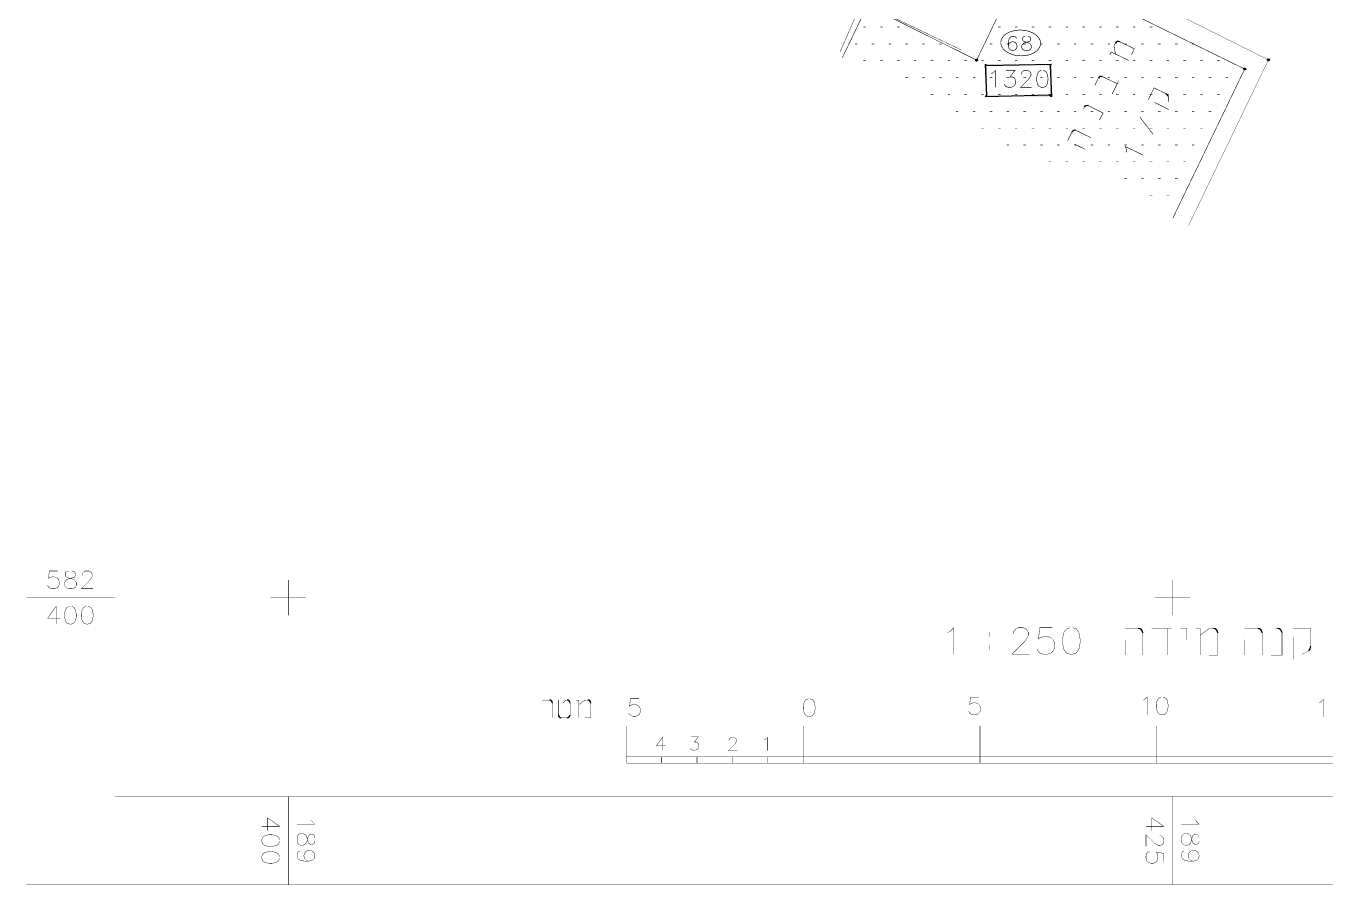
# Model space of a CAD drawing. Extents: x 489 to 720, y 1028 to 1176.
# Drawn here: x 585.13 to 621.92, y 1102.95 to 1127.26 of the extents above; entities that cross this region are included whole.
import ezdxf

# ---------------------------------------------------------------- set-up
doc = ezdxf.new("R2010")
doc.units = 0
doc.header["$MEASUREMENT"] = 0
for name, color, linetype in [('1202', 7, 'Continuous'), ('1501-BAIT', 7, 'Continuous'), ('1501-GAG-TAL', 7, 'Continuous'), ('2200-BAIT', 7, 'Continuous'), ('2205-GAG-TAL', 7, 'Continuous'), ('M1280', 7, 'Continuous'), ('M1602', 7, 'Continuous'), ('MCELLNO', 7, 'Continuous')]:
    doc.layers.add(name, color=color, linetype=linetype)

msp = doc.modelspace()

# ---------------------------------------------------------------- hatches: boundary and pattern name
at = {"layer": '1501-BAIT', "linetype": 'Continuous', "ltscale": 0.045455}
for points in [[(612.009, 1126.28), (612.016, 1126.309), (612.007, 1126.29)], [(612.016, 1126.309), (612.007, 1126.29), (612.01, 1126.301)], [(612.013, 1126.272), (612.025, 1126.314), (612.009, 1126.28)], [(612.025, 1126.314), (612.009, 1126.28), (612.016, 1126.309)], [(612.021, 1126.265), (612.035, 1126.315), (612.013, 1126.272)], [(612.035, 1126.315), (612.013, 1126.272), (612.025, 1126.314)], [(612.045, 1126.312), (612.021, 1126.265), (612.035, 1126.315)], [(612.032, 1126.263), (612.045, 1126.312), (612.021, 1126.265)], [(612.053, 1126.306), (612.032, 1126.263), (612.045, 1126.312)], [(612.042, 1126.264), (612.053, 1126.306), (612.032, 1126.263)], [(612.058, 1126.297), (612.042, 1126.264), (612.053, 1126.306)], [(612.051, 1126.269), (612.058, 1126.297), (612.042, 1126.264)], [(612.06, 1126.287), (612.051, 1126.269), (612.058, 1126.297)], [(612.057, 1126.277), (612.06, 1126.287), (612.051, 1126.269)], [(619.597, 1126.03), (619.604, 1126.059), (619.595, 1126.04)], [(619.604, 1126.059), (619.595, 1126.04), (619.599, 1126.051)], [(619.602, 1126.021), (619.613, 1126.063), (619.597, 1126.03)], [(619.613, 1126.063), (619.597, 1126.03), (619.604, 1126.059)], [(619.61, 1126.015), (619.624, 1126.065), (619.602, 1126.021)], [(619.624, 1126.065), (619.602, 1126.021), (619.613, 1126.063)], [(619.634, 1126.062), (619.61, 1126.015), (619.624, 1126.065)], [(619.62, 1126.012), (619.634, 1126.062), (619.61, 1126.015)], [(619.642, 1126.056), (619.62, 1126.012), (619.634, 1126.062)], [(619.63, 1126.014), (619.642, 1126.056), (619.62, 1126.012)], [(619.646, 1126.047), (619.63, 1126.014), (619.642, 1126.056)], [(619.64, 1126.019), (619.646, 1126.047), (619.63, 1126.014)], [(619.649, 1126.037), (619.64, 1126.019), (619.646, 1126.047)], [(619.645, 1126.027), (619.649, 1126.037), (619.64, 1126.019)]]:
    msp.add_hatch(color=7, dxfattribs=at).paths.add_polyline_path(points, flags=0)
at = {"layer": '1501-GAG-TAL', "linetype": 'Continuous', "ltscale": 0.045455}
for points in [[(620.268, 1126.29), (620.276, 1126.319), (620.267, 1126.301)], [(620.276, 1126.319), (620.267, 1126.301), (620.269, 1126.311)], [(620.272, 1126.281), (620.284, 1126.324), (620.268, 1126.29)], [(620.284, 1126.324), (620.268, 1126.29), (620.276, 1126.319)], [(620.28, 1126.276), (620.294, 1126.326), (620.272, 1126.281)], [(620.294, 1126.326), (620.272, 1126.281), (620.284, 1126.324)], [(620.304, 1126.322), (620.28, 1126.276), (620.294, 1126.326)], [(620.291, 1126.272), (620.304, 1126.322), (620.28, 1126.276)], [(620.312, 1126.316), (620.291, 1126.272), (620.304, 1126.322)], [(620.301, 1126.274), (620.312, 1126.316), (620.291, 1126.272)], [(620.318, 1126.307), (620.301, 1126.274), (620.312, 1126.316)], [(620.31, 1126.279), (620.318, 1126.307), (620.301, 1126.274)], [(620.319, 1126.297), (620.31, 1126.279), (620.318, 1126.307)], [(620.317, 1126.287), (620.319, 1126.297), (620.31, 1126.279)]]:
    msp.add_hatch(color=136, dxfattribs=at).paths.add_polyline_path(points, flags=0)
at = {"layer": 'MCELLNO', "linetype": 'Continuous', "ltscale": 0.045455}
for points in [[(612.286, 1125.255), (612.326, 1125.295), (612.286, 1126.18)], [(612.326, 1125.295), (612.286, 1126.18), (612.326, 1126.14)], [(612.286, 1126.18), (612.326, 1126.14), (614.154, 1126.18)], [(612.326, 1126.14), (614.154, 1126.18), (614.115, 1126.14)], [(614.154, 1126.18), (614.115, 1126.14), (614.154, 1125.255)], [(614.115, 1126.14), (614.154, 1125.255), (614.115, 1125.295)], [(614.154, 1125.255), (614.115, 1125.295), (612.286, 1125.255)], [(614.115, 1125.295), (612.286, 1125.255), (612.326, 1125.295)]]:
    msp.add_hatch(color=136, dxfattribs=at).paths.add_polyline_path(points, flags=0)

# ---------------------------------------------------------------- linework, layer by layer
at = {"color": 250, "linetype": 'Continuous', "ltscale": 0.045455}
for points, const_width in [([(608.167, 1126.519), (608.778, 1127.923), (611.587, 1126.585)], 0.0112), ([(615.962, 1126.769), (615.922, 1126.687), (615.965, 1126.462)], 0.0158), ([(616.417, 1126.445), (616.497, 1126.61), (616.085, 1126.811)], 0.0158), ([(615.801, 1126.439), (615.841, 1126.522), (616.336, 1126.28)], 0.0158), ([(615.478, 1125.78), (615.377, 1125.574)], 0.0158), ([(616.013, 1125.62), (615.601, 1125.822)], 0.0158), ([(615.871, 1125.332), (616.053, 1125.703)], 0.0158), ([(617.386, 1125.344), (617.057, 1125.505), (616.895, 1125.176)], 0.0158), ([(617.458, 1125.111), (617.457, 1125.265)], 0.0158), ([(615.075, 1124.956), (615.054, 1124.914)], 0.0158), ([(615.509, 1124.59), (615.61, 1124.796), (615.197, 1124.998)], 0.0158), ([(617.472, 1124.893), (617.06, 1125.095)], 0.0158), ([(617.027, 1124.191), (616.653, 1124.681)], 0.0158), ([(614.732, 1124.255), (614.61, 1124.009)], 0.0158), ([(615.267, 1124.096), (614.854, 1124.297)], 0.0158), ([(615.105, 1123.766), (614.817, 1123.907)], 0.0158), ([(616.28, 1123.681), (616.28, 1123.739), (616.244, 1123.845), (616.738, 1123.603)], 0.0158)]:
    msp.add_lwpolyline(points, dxfattribs=dict(at, const_width=const_width))
at = {"color": 214, "linetype": 'Continuous', "ltscale": 0.045455, "const_width": 0.0182}
for points in [[(613.16, 1126.906), (613.141, 1126.944), (613.084, 1126.963), (613.045, 1126.963), (612.988, 1126.944), (612.95, 1126.887), (612.932, 1126.791), (612.932, 1126.696), (612.95, 1126.62), (612.988, 1126.581), (613.045, 1126.563), (613.065, 1126.563), (613.121, 1126.581), (613.16, 1126.62), (613.179, 1126.677), (613.179, 1126.696), (613.16, 1126.754), (613.121, 1126.791), (613.065, 1126.811), (613.045, 1126.811), (612.988, 1126.791), (612.95, 1126.754), (612.932, 1126.696)], [(613.408, 1126.963), (613.351, 1126.944), (613.332, 1126.906), (613.332, 1126.868), (613.351, 1126.83), (613.388, 1126.811), (613.465, 1126.791), (613.522, 1126.772), (613.56, 1126.735), (613.579, 1126.696), (613.579, 1126.639), (613.56, 1126.601), (613.542, 1126.581), (613.484, 1126.563), (613.408, 1126.563), (613.351, 1126.581), (613.332, 1126.601), (613.312, 1126.639), (613.312, 1126.696), (613.332, 1126.735), (613.37, 1126.772), (613.427, 1126.791), (613.503, 1126.811), (613.542, 1126.83), (613.56, 1126.868), (613.56, 1126.906), (613.542, 1126.944), (613.484, 1126.963)]]:
    msp.add_lwpolyline(points, dxfattribs=at)
at = {"color": 250, "linetype": 'Continuous', "ltscale": 0.045455}
for centre, radius, start, end in [((616.045, 1126.729), 0.0909, 63.913, 153.913), ((615.56, 1125.74), 0.0909, 63.913, 153.913), ((617.326, 1125.22), 0.138, 18.913, 63.913), ((617.326, 1125.22), 0.138, 18.913, 63.913), ((615.157, 1124.915), 0.0909, 63.913, 153.913), ((614.813, 1124.215), 0.0909, 63.913, 153.913)]:
    msp.add_arc(centre, radius, start, end, dxfattribs=at)
at = {"layer": '1202', "color": 7, "linetype": 'Continuous', "ltscale": 0.045455, "const_width": 0.0112}
for points in [[(585.132, 1102.952), (658.965, 1102.952), (658.965, 1175.784), (585.132, 1175.784)], [(587.634, 1105.454), (656.462, 1105.454), (656.462, 1173.281), (587.634, 1173.281)], [(586.025, 1111.832), (585.786, 1111.832), (585.762, 1111.618), (585.786, 1111.641), (585.858, 1111.665), (585.929, 1111.665), (586.001, 1111.641), (586.049, 1111.594), (586.072, 1111.522), (586.072, 1111.474), (586.049, 1111.403), (586.001, 1111.356), (585.929, 1111.332), (585.858, 1111.332), (585.786, 1111.356), (585.762, 1111.379), (585.738, 1111.427)], [(586.335, 1111.832), (586.263, 1111.809), (586.24, 1111.761), (586.24, 1111.713), (586.263, 1111.665), (586.311, 1111.641), (586.407, 1111.618), (586.478, 1111.594), (586.526, 1111.546), (586.55, 1111.498), (586.55, 1111.427), (586.526, 1111.379), (586.502, 1111.356), (586.43, 1111.332), (586.335, 1111.332), (586.263, 1111.356), (586.24, 1111.379), (586.216, 1111.427), (586.216, 1111.498), (586.24, 1111.546), (586.287, 1111.594), (586.359, 1111.618), (586.454, 1111.641), (586.502, 1111.665), (586.526, 1111.713), (586.526, 1111.761), (586.502, 1111.809), (586.43, 1111.832)], [(586.716, 1111.713), (586.716, 1111.737), (586.74, 1111.785), (586.763, 1111.809), (586.811, 1111.832), (586.907, 1111.832), (586.954, 1111.809), (586.978, 1111.785), (587.002, 1111.737), (587.002, 1111.689), (586.978, 1111.641), (586.93, 1111.57), (586.692, 1111.332), (587.026, 1111.332)], [(592.551, 1111.582), (592.551, 1110.581)], [(617.579, 1111.582), (617.579, 1110.581)], [(585.132, 1111.081), (587.634, 1111.081)], [(593.052, 1111.081), (592.051, 1111.081)], [(618.08, 1111.081), (617.079, 1111.081)], [(585.977, 1110.331), (585.977, 1110.831), (585.738, 1110.497), (586.096, 1110.497)], [(586.359, 1110.831), (586.287, 1110.807), (586.24, 1110.736), (586.216, 1110.616), (586.216, 1110.545), (586.24, 1110.426), (586.287, 1110.355), (586.359, 1110.331), (586.407, 1110.331), (586.478, 1110.355), (586.526, 1110.426), (586.55, 1110.545), (586.55, 1110.616), (586.526, 1110.736), (586.478, 1110.807), (586.407, 1110.831)], [(586.835, 1110.831), (586.763, 1110.807), (586.716, 1110.736), (586.692, 1110.616), (586.692, 1110.545), (586.716, 1110.426), (586.763, 1110.355), (586.835, 1110.331), (586.883, 1110.331), (586.954, 1110.355), (587.002, 1110.426), (587.026, 1110.545), (587.026, 1110.616), (587.002, 1110.736), (586.954, 1110.807), (586.883, 1110.831)], [(611.21, 1110.085), (611.28, 1110.12), (611.388, 1110.228), (611.388, 1109.477)], [(613.069, 1110.048), (613.069, 1110.085), (613.104, 1110.156), (613.141, 1110.191), (613.212, 1110.228), (613.354, 1110.228), (613.426, 1110.191), (613.462, 1110.156), (613.497, 1110.085), (613.497, 1110.013), (613.462, 1109.941), (613.391, 1109.835), (613.033, 1109.477), (613.534, 1109.477)], [(614.177, 1110.228), (613.819, 1110.228), (613.784, 1109.906), (613.819, 1109.941), (613.927, 1109.978), (614.034, 1109.978), (614.142, 1109.941), (614.213, 1109.87), (614.249, 1109.763), (614.249, 1109.691), (614.213, 1109.584), (614.142, 1109.513), (614.034, 1109.477), (613.927, 1109.477), (613.819, 1109.513), (613.784, 1109.548), (613.747, 1109.62)], [(614.678, 1110.228), (614.57, 1110.191), (614.499, 1110.085), (614.463, 1109.906), (614.463, 1109.798), (614.499, 1109.62), (614.57, 1109.513), (614.678, 1109.477), (614.749, 1109.477), (614.857, 1109.513), (614.928, 1109.62), (614.963, 1109.798), (614.963, 1109.906), (614.928, 1110.085), (614.857, 1110.191), (614.749, 1110.228)], [(616.61, 1110.204), (616.234, 1110.204)], [(616.985, 1110.204), (617.549, 1110.204)], [(617.424, 1110.204), (617.424, 1109.453)], [(617.799, 1110.204), (617.986, 1110.204), (617.986, 1109.89)], [(618.236, 1110.204), (618.362, 1110.204), (618.362, 1109.453)], [(618.737, 1110.204), (618.612, 1110.204), (618.362, 1110.015)], [(619.988, 1110.204), (619.613, 1110.204)], [(620.552, 1110.204), (620.49, 1110.204)], [(621.491, 1109.703), (621.491, 1110.204), (620.99, 1110.204)], [(612.408, 1110.103), (612.408, 1109.978)], [(616.234, 1109.453), (616.234, 1109.89)], [(616.735, 1109.453), (616.735, 1110.078)], [(618.612, 1109.453), (618.862, 1109.453), (618.862, 1110.078)], [(619.613, 1109.453), (619.613, 1109.89)], [(620.113, 1109.453), (620.113, 1110.078)], [(620.365, 1109.453), (620.677, 1109.453), (620.677, 1110.078)], [(620.99, 1109.328), (620.99, 1109.953)], [(612.408, 1109.727), (612.408, 1109.602)], [(621.247, 1109.477), (621.435, 1109.57)], [(599.943, 1108.179), (599.735, 1108.179)], [(600.027, 1107.678), (600.027, 1108.096)], [(600.193, 1108.179), (600.193, 1107.762)], [(600.444, 1108.179), (600.402, 1108.179), (600.318, 1108.096)], [(600.527, 1107.762), (600.527, 1108.096)], [(600.694, 1108.179), (600.777, 1108.179), (600.777, 1107.678)], [(601.028, 1108.179), (600.944, 1108.179), (600.777, 1108.054)], [(600.944, 1107.678), (601.111, 1107.678), (601.111, 1108.096)], [(602.472, 1108.22), (602.234, 1108.22), (602.21, 1108.005), (602.234, 1108.029), (602.305, 1108.053), (602.377, 1108.053), (602.449, 1108.029), (602.496, 1107.981), (602.52, 1107.91), (602.52, 1107.863), (602.496, 1107.791), (602.449, 1107.744), (602.377, 1107.72), (602.305, 1107.72), (602.234, 1107.744), (602.21, 1107.768), (602.186, 1107.815)], [(607.271, 1108.215), (607.2, 1108.191), (607.152, 1108.12), (607.128, 1108.001), (607.128, 1107.929), (607.152, 1107.811), (607.2, 1107.739), (607.271, 1107.715), (607.319, 1107.715), (607.391, 1107.739), (607.438, 1107.811), (607.462, 1107.929), (607.462, 1108.001), (607.438, 1108.12), (607.391, 1108.191), (607.319, 1108.215)], [(612.099, 1108.265), (611.86, 1108.265), (611.836, 1108.051), (611.86, 1108.074), (611.932, 1108.098), (612.003, 1108.098), (612.075, 1108.074), (612.122, 1108.027), (612.146, 1107.955), (612.146, 1107.907), (612.122, 1107.836), (612.075, 1107.788), (612.003, 1107.764), (611.932, 1107.764), (611.86, 1107.788), (611.836, 1107.812), (611.812, 1107.86)], [(616.737, 1108.17), (616.785, 1108.194), (616.857, 1108.265), (616.857, 1107.764)], [(617.261, 1108.265), (617.191, 1108.241), (617.143, 1108.17), (617.119, 1108.051), (617.119, 1107.979), (617.143, 1107.86), (617.191, 1107.788), (617.261, 1107.764), (617.309, 1107.764), (617.38, 1107.788), (617.428, 1107.86), (617.452, 1107.979), (617.452, 1108.051), (617.428, 1108.17), (617.38, 1108.241), (617.309, 1108.265)], [(621.732, 1108.107), (621.779, 1108.131), (621.85, 1108.203), (621.85, 1107.703)], [(600.277, 1107.678), (600.444, 1107.678)], [(602.117, 1106.396), (602.117, 1107.447)], [(607.122, 1106.396), (607.122, 1107.447)], [(612.128, 1106.396), (612.128, 1107.447)], [(617.134, 1106.396), (617.134, 1107.447)], [(603.149, 1106.76), (603.149, 1107.135), (602.969, 1106.885), (603.237, 1106.885)], [(603.957, 1107.136), (604.153, 1107.136), (604.046, 1106.993), (604.1, 1106.993), (604.135, 1106.974), (604.153, 1106.957), (604.171, 1106.904), (604.171, 1106.868), (604.153, 1106.814), (604.118, 1106.778), (604.063, 1106.761), (604.01, 1106.761), (603.957, 1106.778), (603.938, 1106.796), (603.921, 1106.832)], [(605.024, 1107.036), (605.024, 1107.054), (605.042, 1107.089), (605.06, 1107.107), (605.095, 1107.124), (605.167, 1107.124), (605.202, 1107.107), (605.22, 1107.089), (605.238, 1107.054), (605.238, 1107.018), (605.22, 1106.982), (605.185, 1106.928), (605.005, 1106.749), (605.257, 1106.749)], [(606.02, 1107.054), (606.057, 1107.072), (606.11, 1107.126), (606.11, 1106.751)], [(602.117, 1106.571), (632.151, 1106.571)], [(603.118, 1106.396), (603.118, 1106.571)], [(604.119, 1106.396), (604.119, 1106.571)], [(605.12, 1106.396), (605.12, 1106.571)], [(606.121, 1106.396), (606.121, 1106.571)], [(602.117, 1106.396), (632.151, 1106.396)], [(592.551, 1105.454), (592.551, 1102.952)], [(617.579, 1105.454), (617.579, 1102.952)], [(591.8, 1104.607), (592.301, 1104.607), (591.967, 1104.846), (591.967, 1104.488)], [(593.207, 1104.787), (593.23, 1104.739), (593.302, 1104.668), (592.801, 1104.668)], [(616.828, 1104.607), (617.329, 1104.607), (616.995, 1104.846), (616.995, 1104.488)], [(618.235, 1104.787), (618.259, 1104.739), (618.33, 1104.668), (617.829, 1104.668)], [(592.301, 1104.227), (592.277, 1104.298), (592.205, 1104.346), (592.086, 1104.37), (592.015, 1104.37), (591.895, 1104.346), (591.824, 1104.298), (591.8, 1104.227), (591.8, 1104.179), (591.824, 1104.107), (591.895, 1104.06), (592.015, 1104.036), (592.086, 1104.036), (592.205, 1104.06), (592.277, 1104.107), (592.301, 1104.179)], [(593.302, 1104.286), (593.278, 1104.357), (593.23, 1104.381), (593.183, 1104.381), (593.135, 1104.357), (593.111, 1104.31), (593.087, 1104.214), (593.063, 1104.143), (593.016, 1104.095), (592.968, 1104.071), (592.896, 1104.071), (592.849, 1104.095), (592.825, 1104.119), (592.801, 1104.19), (592.801, 1104.286), (592.825, 1104.357), (592.849, 1104.381), (592.896, 1104.405), (592.968, 1104.405), (593.016, 1104.381), (593.063, 1104.334), (593.087, 1104.262), (593.111, 1104.166), (593.135, 1104.119), (593.183, 1104.095), (593.23, 1104.095), (593.278, 1104.119), (593.302, 1104.19)], [(617.21, 1104.346), (617.234, 1104.346), (617.282, 1104.322), (617.305, 1104.298), (617.329, 1104.251), (617.329, 1104.155), (617.305, 1104.107), (617.282, 1104.084), (617.234, 1104.06), (617.186, 1104.06), (617.138, 1104.084), (617.067, 1104.131), (616.828, 1104.37), (616.828, 1104.036)], [(618.33, 1104.286), (618.307, 1104.357), (618.259, 1104.381), (618.211, 1104.381), (618.163, 1104.357), (618.14, 1104.31), (618.116, 1104.214), (618.092, 1104.143), (618.044, 1104.095), (617.996, 1104.071), (617.925, 1104.071), (617.877, 1104.095), (617.853, 1104.119), (617.829, 1104.19), (617.829, 1104.286), (617.853, 1104.357), (617.877, 1104.381), (617.925, 1104.405), (617.996, 1104.405), (618.044, 1104.381), (618.092, 1104.334), (618.116, 1104.262), (618.14, 1104.166), (618.163, 1104.119), (618.211, 1104.095), (618.259, 1104.095), (618.307, 1104.119), (618.33, 1104.19)], [(592.301, 1103.749), (592.277, 1103.821), (592.205, 1103.869), (592.086, 1103.893), (592.015, 1103.893), (591.895, 1103.869), (591.824, 1103.821), (591.8, 1103.749), (591.8, 1103.702), (591.824, 1103.63), (591.895, 1103.582), (592.015, 1103.559), (592.086, 1103.559), (592.205, 1103.582), (592.277, 1103.63), (592.301, 1103.702)], [(593.135, 1103.619), (593.063, 1103.643), (593.016, 1103.69), (592.992, 1103.762), (592.992, 1103.786), (593.016, 1103.857), (593.063, 1103.905), (593.135, 1103.929), (593.159, 1103.929), (593.23, 1103.905), (593.278, 1103.857), (593.302, 1103.786), (593.302, 1103.762), (593.278, 1103.69), (593.23, 1103.643), (593.135, 1103.619), (593.016, 1103.619), (592.896, 1103.643), (592.825, 1103.69), (592.801, 1103.762), (592.801, 1103.81), (592.825, 1103.881), (592.872, 1103.905)], [(617.329, 1103.606), (617.329, 1103.845), (617.115, 1103.869), (617.138, 1103.845), (617.162, 1103.773), (617.162, 1103.702), (617.138, 1103.63), (617.091, 1103.582), (617.019, 1103.559), (616.971, 1103.559), (616.9, 1103.582), (616.852, 1103.63), (616.828, 1103.702), (616.828, 1103.773), (616.852, 1103.845), (616.876, 1103.869), (616.924, 1103.893)], [(618.163, 1103.619), (618.092, 1103.643), (618.044, 1103.69), (618.02, 1103.762), (618.02, 1103.786), (618.044, 1103.857), (618.092, 1103.905), (618.163, 1103.929), (618.187, 1103.929), (618.259, 1103.905), (618.307, 1103.857), (618.33, 1103.786), (618.33, 1103.762), (618.307, 1103.69), (618.259, 1103.643), (618.163, 1103.619), (618.044, 1103.619), (617.925, 1103.643), (617.853, 1103.69), (617.829, 1103.762), (617.829, 1103.81), (617.853, 1103.881), (617.901, 1103.905)]]:
    msp.add_lwpolyline(points, dxfattribs=at)
at = {"layer": '1202', "color": 7, "linetype": 'Continuous', "ltscale": 0.045455}
for centre, radius, start, end in [((616.61, 1110.078), 0.125, 0.0055, 90), ((618.737, 1110.078), 0.125, 0.0055, 90), ((619.988, 1110.078), 0.125, 0.0055, 90), ((620.552, 1110.078), 0.125, 0.0055, 90), ((621.303, 1109.703), 0.188, 315.0055, 360.0055), ((621.303, 1109.703), 0.188, 315.0055, 360.0055), ((599.943, 1108.096), 0.083, 0.0055, 90), ((600.444, 1108.096), 0.083, 0.0055, 90), ((601.028, 1108.096), 0.083, 0.0055, 90), ((600.277, 1107.762), 0.083, 180, 270), ((600.444, 1107.762), 0.083, 270, 360)]:
    msp.add_arc(centre, radius, start, end, dxfattribs=at)
at = {"layer": '1501-BAIT', "color": 7, "linetype": 'Continuous', "ltscale": 0.045455, "const_width": 0.0158}
for points in [[(611.997, 1126.289), (612.068, 1126.289)], [(619.586, 1126.038), (619.657, 1126.038)]]:
    msp.add_lwpolyline(points, dxfattribs=at)
at = {"layer": '1501-BAIT', "color": 7, "linetype": 'Continuous', "ltscale": 0.045455}
for points in [[(612.009, 1126.28), (612.016, 1126.309), (612.007, 1126.29)], [(612.016, 1126.309), (612.007, 1126.29), (612.01, 1126.301)], [(612.013, 1126.272), (612.025, 1126.314), (612.009, 1126.28)], [(612.025, 1126.314), (612.009, 1126.28), (612.016, 1126.309)], [(612.021, 1126.265), (612.035, 1126.315), (612.013, 1126.272)], [(612.035, 1126.315), (612.013, 1126.272), (612.025, 1126.314)], [(612.045, 1126.312), (612.021, 1126.265), (612.035, 1126.315)], [(612.032, 1126.263), (612.045, 1126.312), (612.021, 1126.265)], [(612.053, 1126.306), (612.032, 1126.263), (612.045, 1126.312)], [(612.042, 1126.264), (612.053, 1126.306), (612.032, 1126.263)], [(612.058, 1126.297), (612.042, 1126.264), (612.053, 1126.306)], [(612.051, 1126.269), (612.058, 1126.297), (612.042, 1126.264)], [(612.06, 1126.287), (612.051, 1126.269), (612.058, 1126.297)], [(612.057, 1126.277), (612.06, 1126.287), (612.051, 1126.269)], [(619.597, 1126.03), (619.604, 1126.059), (619.595, 1126.04)], [(619.604, 1126.059), (619.595, 1126.04), (619.599, 1126.051)], [(619.602, 1126.021), (619.613, 1126.063), (619.597, 1126.03)], [(619.613, 1126.063), (619.597, 1126.03), (619.604, 1126.059)], [(619.61, 1126.015), (619.624, 1126.065), (619.602, 1126.021)], [(619.624, 1126.065), (619.602, 1126.021), (619.613, 1126.063)], [(619.634, 1126.062), (619.61, 1126.015), (619.624, 1126.065)], [(619.62, 1126.012), (619.634, 1126.062), (619.61, 1126.015)], [(619.642, 1126.056), (619.62, 1126.012), (619.634, 1126.062)], [(619.63, 1126.014), (619.642, 1126.056), (619.62, 1126.012)], [(619.646, 1126.047), (619.63, 1126.014), (619.642, 1126.056)], [(619.64, 1126.019), (619.646, 1126.047), (619.63, 1126.014)], [(619.649, 1126.037), (619.64, 1126.019), (619.646, 1126.047)], [(619.645, 1126.027), (619.649, 1126.037), (619.64, 1126.019)]]:
    msp.add_lwpolyline(points, dxfattribs=at)
for centre in [(612.033, 1126.289), (619.621, 1126.038)]:
    msp.add_circle(centre, 0.0261, dxfattribs=at)
at = {"layer": '1501-GAG-TAL', "color": 136, "linetype": 'Continuous', "ltscale": 0.045455}
for points in [[(620.268, 1126.29), (620.276, 1126.319), (620.267, 1126.301)], [(620.276, 1126.319), (620.267, 1126.301), (620.269, 1126.311)], [(620.272, 1126.281), (620.284, 1126.324), (620.268, 1126.29)], [(620.284, 1126.324), (620.268, 1126.29), (620.276, 1126.319)], [(620.28, 1126.276), (620.294, 1126.326), (620.272, 1126.281)], [(620.294, 1126.326), (620.272, 1126.281), (620.284, 1126.324)], [(620.304, 1126.322), (620.28, 1126.276), (620.294, 1126.326)], [(620.291, 1126.272), (620.304, 1126.322), (620.28, 1126.276)], [(620.312, 1126.316), (620.291, 1126.272), (620.304, 1126.322)], [(620.301, 1126.274), (620.312, 1126.316), (620.291, 1126.272)], [(620.318, 1126.307), (620.301, 1126.274), (620.312, 1126.316)], [(620.31, 1126.279), (620.318, 1126.307), (620.301, 1126.274)], [(620.319, 1126.297), (620.31, 1126.279), (620.318, 1126.307)], [(620.317, 1126.287), (620.319, 1126.297), (620.31, 1126.279)]]:
    msp.add_lwpolyline(points, dxfattribs=at)
at = {"layer": '1501-GAG-TAL', "color": 136, "linetype": 'Continuous', "ltscale": 0.045455, "const_width": 0.00825}
msp.add_lwpolyline([(620.275, 1126.299), (620.311, 1126.299)], dxfattribs=at)
at = {"layer": '1501-GAG-TAL', "color": 136, "linetype": 'Continuous', "ltscale": 0.045455}
msp.add_circle((620.293, 1126.299), 0.0261, dxfattribs=at)
at = {"layer": '2200-BAIT', "color": 7, "linetype": 'Continuous', "ltscale": 0.045455, "const_width": 0.0158}
for points in [[(619.621, 1126.038), (613.385, 1129.093), (612.033, 1126.289), (608.94, 1127.83)], [(608.94, 1127.83), (608.232, 1126.362)], [(608.827, 1127.227), (608.897, 1127.227)], [(609.304, 1127.227), (609.375, 1127.227)], [(609.782, 1127.227), (609.852, 1127.227)], [(612.642, 1127.227), (612.712, 1127.227)], [(613.119, 1127.227), (613.19, 1127.227)], [(613.595, 1127.227), (613.666, 1127.227)], [(614.072, 1127.227), (614.143, 1127.227)], [(614.549, 1127.227), (614.619, 1127.227)], [(615.026, 1127.227), (615.096, 1127.227)], [(615.503, 1127.227), (615.574, 1127.227)], [(615.979, 1127.227), (616.05, 1127.227)], [(616.457, 1127.227), (616.527, 1127.227)], [(616.933, 1127.227), (617.003, 1127.227)], [(608.59, 1126.749), (608.66, 1126.749)], [(609.066, 1126.749), (609.136, 1126.749)], [(609.543, 1126.749), (609.613, 1126.749)], [(610.019, 1126.749), (610.09, 1126.749)], [(610.496, 1126.749), (610.567, 1126.749)], [(610.974, 1126.749), (611.044, 1126.749)], [(612.403, 1126.749), (612.474, 1126.749)], [(612.88, 1126.749), (612.951, 1126.749)], [(613.357, 1126.749), (613.427, 1126.749)], [(613.834, 1126.749), (613.904, 1126.749)], [(614.311, 1126.749), (614.382, 1126.749)], [(614.787, 1126.749), (614.858, 1126.749)], [(615.265, 1126.749), (615.335, 1126.749)], [(615.741, 1126.749), (615.811, 1126.749)], [(616.218, 1126.749), (616.288, 1126.749)], [(616.694, 1126.749), (616.765, 1126.749)], [(617.171, 1126.749), (617.242, 1126.749)], [(617.649, 1126.749), (617.719, 1126.749)], [(618.125, 1126.749), (618.195, 1126.749)], [(608.827, 1126.272), (608.897, 1126.272)], [(609.304, 1126.272), (609.375, 1126.272)], [(609.782, 1126.272), (609.852, 1126.272)], [(610.258, 1126.272), (610.328, 1126.272)], [(610.735, 1126.272), (610.805, 1126.272)], [(611.211, 1126.272), (611.282, 1126.272)], [(611.688, 1126.272), (611.759, 1126.272)], [(612.166, 1126.272), (612.236, 1126.272)], [(612.642, 1126.272), (612.712, 1126.272)], [(613.119, 1126.272), (613.19, 1126.272)], [(613.595, 1126.272), (613.666, 1126.272)], [(614.072, 1126.272), (614.143, 1126.272)], [(614.549, 1126.272), (614.619, 1126.272)], [(615.026, 1126.272), (615.096, 1126.272)], [(615.503, 1126.272), (615.574, 1126.272)], [(615.979, 1126.272), (616.05, 1126.272)], [(616.457, 1126.272), (616.527, 1126.272)], [(616.933, 1126.272), (617.003, 1126.272)], [(617.41, 1126.272), (617.48, 1126.272)], [(619.621, 1126.038), (617.586, 1121.818)], [(617.886, 1126.272), (617.957, 1126.272)], [(618.363, 1126.272), (618.434, 1126.272)], [(618.841, 1126.272), (618.911, 1126.272)], [(610.019, 1125.796), (610.09, 1125.796)], [(610.496, 1125.796), (610.567, 1125.796)], [(610.974, 1125.796), (611.044, 1125.796)], [(611.45, 1125.796), (611.52, 1125.796)], [(611.927, 1125.796), (611.997, 1125.796)], [(612.403, 1125.796), (612.474, 1125.796)], [(612.88, 1125.796), (612.951, 1125.796)], [(613.357, 1125.796), (613.427, 1125.796)], [(613.834, 1125.796), (613.904, 1125.796)], [(614.311, 1125.796), (614.382, 1125.796)], [(614.787, 1125.796), (614.858, 1125.796)], [(615.265, 1125.796), (615.335, 1125.796)], [(615.741, 1125.796), (615.811, 1125.796)], [(616.218, 1125.796), (616.288, 1125.796)], [(616.694, 1125.796), (616.765, 1125.796)], [(617.171, 1125.796), (617.242, 1125.796)], [(617.649, 1125.796), (617.719, 1125.796)], [(618.125, 1125.796), (618.195, 1125.796)], [(618.602, 1125.796), (618.672, 1125.796)], [(619.078, 1125.796), (619.149, 1125.796)], [(610.735, 1125.319), (610.805, 1125.319)], [(611.211, 1125.319), (611.282, 1125.319)], [(611.688, 1125.319), (611.759, 1125.319)], [(612.166, 1125.319), (612.236, 1125.319)], [(612.642, 1125.319), (612.712, 1125.319)], [(613.119, 1125.319), (613.19, 1125.319)], [(613.595, 1125.319), (613.666, 1125.319)], [(614.072, 1125.319), (614.143, 1125.319)], [(614.549, 1125.319), (614.619, 1125.319)], [(615.026, 1125.319), (615.096, 1125.319)], [(615.503, 1125.319), (615.574, 1125.319)], [(615.979, 1125.319), (616.05, 1125.319)], [(616.457, 1125.319), (616.527, 1125.319)], [(616.933, 1125.319), (617.003, 1125.319)], [(617.41, 1125.319), (617.48, 1125.319)], [(617.886, 1125.319), (617.957, 1125.319)], [(618.363, 1125.319), (618.434, 1125.319)], [(618.841, 1125.319), (618.911, 1125.319)], [(611.45, 1124.843), (611.52, 1124.843)], [(611.927, 1124.843), (611.997, 1124.843)], [(612.403, 1124.843), (612.474, 1124.843)], [(612.88, 1124.843), (612.951, 1124.843)], [(613.357, 1124.843), (613.427, 1124.843)], [(613.834, 1124.843), (613.904, 1124.843)], [(614.311, 1124.843), (614.382, 1124.843)], [(614.787, 1124.843), (614.858, 1124.843)], [(615.265, 1124.843), (615.335, 1124.843)], [(615.741, 1124.843), (615.811, 1124.843)], [(616.218, 1124.843), (616.288, 1124.843)], [(616.694, 1124.843), (616.765, 1124.843)], [(617.171, 1124.843), (617.242, 1124.843)], [(617.649, 1124.843), (617.719, 1124.843)], [(618.125, 1124.843), (618.195, 1124.843)], [(618.602, 1124.843), (618.672, 1124.843)], [(612.166, 1124.365), (612.236, 1124.365)], [(612.642, 1124.365), (612.712, 1124.365)], [(613.119, 1124.365), (613.19, 1124.365)], [(613.595, 1124.365), (613.666, 1124.365)], [(614.072, 1124.365), (614.143, 1124.365)], [(614.549, 1124.365), (614.619, 1124.365)], [(615.026, 1124.365), (615.096, 1124.365)], [(615.503, 1124.365), (615.574, 1124.365)], [(615.979, 1124.365), (616.05, 1124.365)], [(616.457, 1124.365), (616.527, 1124.365)], [(616.933, 1124.365), (617.003, 1124.365)], [(617.41, 1124.365), (617.48, 1124.365)], [(617.886, 1124.365), (617.957, 1124.365)], [(618.363, 1124.365), (618.434, 1124.365)], [(612.88, 1123.889), (612.951, 1123.889)], [(613.357, 1123.889), (613.427, 1123.889)], [(613.834, 1123.889), (613.904, 1123.889)], [(614.311, 1123.889), (614.382, 1123.889)], [(614.787, 1123.889), (614.858, 1123.889)], [(615.265, 1123.889), (615.335, 1123.889)], [(615.741, 1123.889), (615.811, 1123.889)], [(616.218, 1123.889), (616.288, 1123.889)], [(616.694, 1123.889), (616.765, 1123.889)], [(617.171, 1123.889), (617.242, 1123.889)], [(617.649, 1123.889), (617.719, 1123.889)], [(618.125, 1123.889), (618.195, 1123.889)], [(614.072, 1123.412), (614.143, 1123.412)], [(614.549, 1123.412), (614.619, 1123.412)], [(615.026, 1123.412), (615.096, 1123.412)], [(615.503, 1123.412), (615.574, 1123.412)], [(615.979, 1123.412), (616.05, 1123.412)], [(616.457, 1123.412), (616.527, 1123.412)], [(616.933, 1123.412), (617.003, 1123.412)], [(617.41, 1123.412), (617.48, 1123.412)], [(617.886, 1123.412), (617.957, 1123.412)], [(616.218, 1122.935), (616.288, 1122.935)], [(616.694, 1122.935), (616.765, 1122.935)], [(617.171, 1122.935), (617.242, 1122.935)], [(617.649, 1122.935), (617.719, 1122.935)], [(616.933, 1122.459), (617.003, 1122.459)], [(617.41, 1122.459), (617.48, 1122.459)]]:
    msp.add_lwpolyline(points, dxfattribs=at)
at = {"layer": '2205-GAG-TAL', "color": 136, "linetype": 'Continuous', "ltscale": 0.045455, "const_width": 0.00825}
for points in [[(620.293, 1126.299), (613.204, 1129.832)], [(620.293, 1126.299), (618.028, 1121.603)]]:
    msp.add_lwpolyline(points, dxfattribs=at)
at = {"layer": 'M1280', "color": 7, "linetype": 'Continuous', "ltscale": 0.045455, "const_width": 0.0112}
msp.add_lwpolyline([(587.634, 1105.454), (656.462, 1105.454), (656.462, 1173.281), (587.634, 1173.281)], dxfattribs=at)
at = {"layer": 'M1602', "color": 214, "linetype": 'Continuous', "ltscale": 0.045455, "const_width": 0.0182}
msp.add_lwpolyline([(613.843, 1126.759), (613.843, 1126.771), (613.842, 1126.782), (613.841, 1126.795), (613.84, 1126.807), (613.837, 1126.819), (613.834, 1126.831), (613.83, 1126.843), (613.826, 1126.855), (613.821, 1126.866), (613.816, 1126.878), (613.81, 1126.89), (613.803, 1126.902), (613.795, 1126.913), (613.788, 1126.923), (613.779, 1126.935), (613.77, 1126.946), (613.761, 1126.956), (613.751, 1126.966), (613.741, 1126.977), (613.729, 1126.987), (613.718, 1126.996), (613.707, 1127.006), (613.694, 1127.015), (613.68, 1127.024), (613.668, 1127.034), (613.654, 1127.041), (613.64, 1127.049), (613.625, 1127.057), (613.61, 1127.065), (613.595, 1127.072), (613.579, 1127.079), (613.563, 1127.086), (613.546, 1127.091), (613.53, 1127.097), (613.513, 1127.103), (613.496, 1127.109), (613.479, 1127.113), (613.461, 1127.118), (613.443, 1127.121), (613.426, 1127.126), (613.408, 1127.128), (613.39, 1127.131), (613.37, 1127.134), (613.352, 1127.136), (613.334, 1127.137), (613.315, 1127.138), (613.296, 1127.139), (613.277, 1127.14), (613.259, 1127.14), (613.241, 1127.139), (613.221, 1127.139), (613.203, 1127.138), (613.185, 1127.136), (613.166, 1127.135), (613.147, 1127.132), (613.129, 1127.129), (613.112, 1127.126), (613.094, 1127.122), (613.077, 1127.119), (613.059, 1127.114), (613.042, 1127.11), (613.026, 1127.105), (613.009, 1127.099), (612.993, 1127.094), (612.977, 1127.088), (612.961, 1127.081), (612.946, 1127.074), (612.932, 1127.068), (612.917, 1127.06), (612.903, 1127.052), (612.89, 1127.044), (612.876, 1127.036), (612.863, 1127.027), (612.851, 1127.018), (612.838, 1127.009), (612.827, 1126.999), (612.817, 1126.99), (612.807, 1126.98), (612.796, 1126.97), (612.787, 1126.96), (612.778, 1126.949), (612.77, 1126.938), (612.763, 1126.927), (612.755, 1126.916), (612.75, 1126.905), (612.744, 1126.894), (612.738, 1126.882), (612.734, 1126.87), (612.729, 1126.859), (612.726, 1126.847), (612.724, 1126.835), (612.721, 1126.823), (612.719, 1126.811), (612.718, 1126.798), (612.718, 1126.787), (612.718, 1126.774), (612.719, 1126.762), (612.72, 1126.751), (612.722, 1126.738), (612.726, 1126.727), (612.729, 1126.714), (612.733, 1126.703), (612.737, 1126.69), (612.743, 1126.679), (612.749, 1126.668), (612.754, 1126.655), (612.761, 1126.644), (612.769, 1126.634), (612.777, 1126.622), (612.786, 1126.611), (612.795, 1126.601), (612.804, 1126.59), (612.815, 1126.579), (612.826, 1126.57), (612.837, 1126.56), (612.849, 1126.549), (612.861, 1126.54), (612.874, 1126.531), (612.886, 1126.522), (612.9, 1126.514), (612.915, 1126.506), (612.928, 1126.497), (612.943, 1126.49), (612.959, 1126.482), (612.974, 1126.476), (612.99, 1126.469), (613.005, 1126.463), (613.022, 1126.456), (613.04, 1126.451), (613.057, 1126.446), (613.074, 1126.44), (613.091, 1126.436), (613.109, 1126.431), (613.127, 1126.428), (613.144, 1126.424), (613.162, 1126.421), (613.182, 1126.419), (613.2, 1126.416), (613.218, 1126.414), (613.237, 1126.413), (613.255, 1126.412), (613.274, 1126.412), (613.293, 1126.411), (613.311, 1126.412), (613.33, 1126.412), (613.349, 1126.413), (613.367, 1126.414), (613.386, 1126.416), (613.404, 1126.418), (613.422, 1126.421), (613.441, 1126.423), (613.458, 1126.427), (613.476, 1126.43), (613.493, 1126.435), (613.51, 1126.439), (613.527, 1126.444), (613.544, 1126.449), (613.56, 1126.455), (613.576, 1126.461), (613.592, 1126.466), (613.608, 1126.473), (613.622, 1126.48), (613.637, 1126.488), (613.651, 1126.495), (613.666, 1126.503), (613.678, 1126.511), (613.692, 1126.52), (613.704, 1126.529), (613.716, 1126.538), (613.728, 1126.547), (613.738, 1126.556), (613.75, 1126.566), (613.76, 1126.577), (613.769, 1126.587), (613.778, 1126.597), (613.786, 1126.607), (613.794, 1126.619), (613.802, 1126.63), (613.809, 1126.64), (613.815, 1126.652), (613.82, 1126.663), (613.825, 1126.676), (613.829, 1126.687), (613.833, 1126.698), (613.836, 1126.711), (613.838, 1126.722), (613.841, 1126.735), (613.842, 1126.746)], dxfattribs=at)
at = {"layer": 'MCELLNO', "color": 136, "linetype": 'Continuous', "ltscale": 0.045455}
for points in [[(612.286, 1125.255), (612.326, 1125.295), (612.286, 1126.18)], [(612.326, 1125.295), (612.286, 1126.18), (612.326, 1126.14)], [(612.286, 1126.18), (612.326, 1126.14), (614.154, 1126.18)], [(612.326, 1126.14), (614.154, 1126.18), (614.115, 1126.14)], [(614.154, 1126.18), (614.115, 1126.14), (614.154, 1125.255)], [(614.115, 1126.14), (614.154, 1125.255), (614.115, 1125.295)], [(614.154, 1125.255), (614.115, 1125.295), (612.286, 1125.255)], [(614.115, 1125.295), (612.286, 1125.255), (612.326, 1125.295)]]:
    msp.add_lwpolyline(points, dxfattribs=at)
at = {"layer": 'MCELLNO', "color": 136, "linetype": 'Continuous', "ltscale": 0.045455, "const_width": 0.0165}
for points in [[(612.451, 1125.907), (612.496, 1125.93), (612.565, 1125.998), (612.565, 1125.518)], [(612.862, 1125.998), (613.115, 1125.998), (612.977, 1125.815), (613.045, 1125.815), (613.091, 1125.793), (613.115, 1125.77), (613.137, 1125.702), (613.137, 1125.655), (613.115, 1125.587), (613.068, 1125.541), (613, 1125.518), (612.93, 1125.518), (612.862, 1125.541), (612.84, 1125.564), (612.817, 1125.61)], [(613.297, 1125.885), (613.297, 1125.907), (613.32, 1125.953), (613.343, 1125.976), (613.388, 1125.998), (613.48, 1125.998), (613.526, 1125.976), (613.549, 1125.953), (613.571, 1125.907), (613.571, 1125.862), (613.549, 1125.815), (613.503, 1125.747), (613.275, 1125.518), (613.594, 1125.518)], [(613.869, 1125.998), (613.801, 1125.976), (613.754, 1125.907), (613.732, 1125.793), (613.732, 1125.724), (613.754, 1125.61), (613.801, 1125.541), (613.869, 1125.518), (613.915, 1125.518), (613.984, 1125.541), (614.029, 1125.61), (614.052, 1125.724), (614.052, 1125.793), (614.029, 1125.907), (613.984, 1125.976), (613.915, 1125.998)]]:
    msp.add_lwpolyline(points, dxfattribs=at)

doc.saveas('drawing.dxf')
